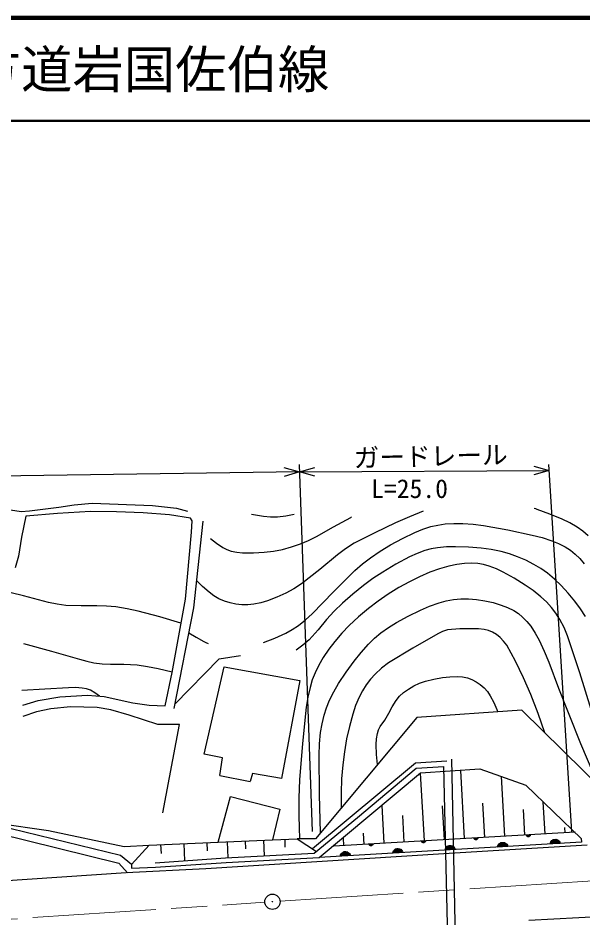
# Model space of a CAD drawing. Units: millimetres, scale not verified. Extents: x 40000 to 680000, y 20000 to 380000.
# Drawn here: x 236432 to 291448, y 292352 to 380000 of the extents above; entities that cross this region are included whole.
import ezdxf
from ezdxf.enums import TextEntityAlignment as Align

# ---------------------------------------------------------------- set-up
doc = ezdxf.new("R2010")
doc.units = ezdxf.units.MM
doc.header["$LTSCALE"] = 1000
doc.linetypes.add('CHAIN', pattern=[18.5, 12, -1.5, 3.5, -1.5])
for name, color, linetype, lineweight in [('M-BGD', 7, 'Continuous', 25), ('M-BMK', 2, 'CHAIN', 13), ('M-TTL', 2, 'Continuous', 140), ('M-TTL-LINE', 7, 'Continuous', 50)]:
    doc.layers.add(name, color=color, linetype=linetype, lineweight=lineweight)
doc.layers.add('M-TTL-TXT', color=7, linetype='Continuous')
doc.styles.add('ＭＳ ゴシック', font='')
doc.styles.get('ＭＳ ゴシック').set_extended_font_data('MS Gothic')

# ---------------------------------------------------------------- blocks, each defined once
blk = doc.blocks.new('BUHIN1')
at = {"color": 7, "linetype": 'Continuous', "lineweight": 25}
for radius in [746, 22.5]:
    blk.add_circle((0, 0), radius, dxfattribs=at)
blk = doc.blocks.new('BUHIN120')
at = {"color": 7, "linetype": 'Continuous', "lineweight": 25}
for p, q in [((381, 290), (-293, -379)), ((-232, -406), (408, 228)), ((425, 157), (-159, -422)), ((-83, -435), (433, 78)), ((435, -9), (5, -435)), ((133, -397), (397, -134))]:
    blk.add_line(p, q, dxfattribs=at)
blk.add_lwpolyline([(355, 352), (408, 242), (435, 132), (444, -14), (408, -134), (351, -244), (241, -353), (131, -409), (10, -444), (-136, -434), (-248, -407), (-355, -352)], close=True, dxfattribs=at)
blk = doc.blocks.new('BUHIN121')
at = {"color": 7, "linetype": 'Continuous', "lineweight": 25}
for p, q in [((-174, 4), (-2, 174)), ((33, 174), (-173, -31)), ((-170, -63), (64, 169)), ((93, 162), (-163, -91)), ((-53, 159), (-159, 54)), ((-153, -116), (117, 151))]:
    blk.add_line(p, q, dxfattribs=at)
blk.add_lwpolyline([(-142, -141), (-163, -97), (-174, -53), (-177, 6), (-163, 54), (-140, 98), (-96, 141), (-52, 164), (-4, 178), (55, 174), (99, 163), (142, 141)], close=True, dxfattribs=at)

msp = doc.modelspace()

# ---------------------------------------------------------------- linework, layer by layer
at = {"layer": 'M-BGD'}
for p, q in [((263836, 335804), (161949, 334376)), ((263811, 336516), (265079, 300763)), ((263836, 335804), (288168, 335942)), ((290352, 300763), (288133, 336516)), ((229125, 333072), (236724, 331936)), ((237539, 331995), (240422, 332373)), ((240422, 332373), (241907, 332577)), ((241907, 332577), (243655, 332752)), ((243655, 332752), (249538, 332520)), ((249538, 332520), (251867, 332258)), ((251867, 332258), (252944, 331966)), ((236724, 331936), (237539, 331995)), ((237193, 331499), (236756, 329432)), ((240279, 331732), (237193, 331499)), ((243482, 331936), (240279, 331732)), ((246015, 331907), (243482, 331936)), ((248606, 331819), (246015, 331907)), ((251168, 331615), (248606, 331819)), ((253236, 331295), (251168, 331615)), ((253381, 331033), (253236, 331295)), ((253323, 329927), (253381, 331033)), ((254429, 331006), (253934, 326493)), ((252741, 323393), (253323, 329927)), ((236756, 329432), (236494, 327597)), ((236494, 327597), (236145, 326462)), ((253934, 326493), (253527, 322560)), ((253527, 322560), (251605, 312747)), ((252275, 320918), (252741, 323393)), ((251445, 316252), (252275, 320918)), ((251690, 313178), (256031, 317580)), ((256031, 317580), (258100, 317900)), ((254561, 308315), (256509, 316827)), ((256509, 316827), (263878, 315472)), ((250775, 313020), (251445, 316252)), ((263878, 315472), (262099, 305944)), ((238401, 313544), (240497, 313893)), ((240497, 313893), (243205, 314039)), ((243205, 314039), (244807, 313923)), ((244807, 313923), (247602, 313311)), ((236916, 313078), (238401, 313544)), ((241530, 312909), (239637, 312735)), ((244124, 312851), (241530, 312909)), ((247602, 313311), (249203, 313078)), ((249203, 313078), (250775, 313020)), ((238239, 312443), (236900, 311978)), ((239637, 312735), (238239, 312443)), ((245463, 312618), (244124, 312851)), ((247268, 312094), (245463, 312618)), ((250034, 311191), (247268, 312094)), ((285490, 312602), (275255, 311879)), ((295596, 302610), (285490, 312602)), ((252160, 311191), (250034, 311191)), ((250529, 302602), (252160, 311191)), ((275255, 311879), (265409, 300070)), ((256340, 307934), (254561, 308315)), ((256086, 306240), (256340, 307934)), ((278656, 307806), (279303, 275215)), ((275135, 307419), (265115, 299085)), ((269479, 302144), (275198, 306951)), ((278195, 307638), (275135, 307419)), ((275198, 306951), (277882, 307107)), ((275623, 306503), (281409, 306894)), ((278663, 275189), (277882, 307107)), ((281409, 306894), (285894, 305292)), ((256086, 306240), (259050, 305647)), ((259262, 306410), (259050, 305647)), ((262099, 305944), (259262, 306410)), ((265752, 298258), (275623, 306503)), ((276005, 299855), (275624, 306469)), ((279921, 300080), (279538, 306730)), ((283837, 300306), (283502, 306121)), ((285894, 305292), (291259, 300095)), ((255928, 299745), (257127, 304200)), ((257127, 304200), (261942, 302961)), ((272089, 299629), (271877, 303316)), ((277963, 299967), (277772, 303283)), ((281879, 300193), (281687, 303521)), ((287752, 300531), (287573, 303655)), ((227291, 302589), (239415, 300860)), ((261942, 302961), (261203, 299965)), ((285794, 300418), (285651, 302906)), ((265278, 298663), (269479, 302144)), ((274047, 299742), (273898, 302322)), ((234231, 300664), (246254, 297678)), ((246411, 298424), (234349, 301371)), ((239415, 300860), (246764, 299328)), ((290689, 300700), (267194, 299347)), ((289710, 300644), (289680, 301164)), ((255928, 299745), (261203, 299965)), ((256807, 299781), (256873, 298208)), ((258566, 299855), (258598, 299079)), ((260324, 299928), (260387, 298398)), ((261203, 299965), (263604, 300047)), ((262404, 300006), (262429, 299258)), ((265409, 300070), (263604, 300047)), ((263604, 300047), (265495, 298843)), ((268173, 299404), (268130, 300141)), ((270131, 299516), (270067, 300622)), ((291259, 300095), (291288, 299739)), ((246764, 299328), (249200, 299446)), ((249200, 299446), (247472, 297560)), ((249200, 299446), (255928, 299745)), ((250322, 299496), (250360, 298632)), ((252564, 299595), (252639, 297921)), ((254807, 299695), (254843, 298885)), ((291288, 299739), (265752, 298258)), ((291853, 299439), (278419, 298634)), ((247472, 297560), (246411, 298424)), ((249796, 297726), (256632, 298195)), ((256632, 298195), (265278, 298663)), ((256706, 297766), (265752, 298258)), ((278419, 298634), (265529, 297808)), ((246254, 297678), (247083, 296765)), ((254707, 297140), (246952, 296759)), ((247472, 297560), (247483, 297219)), ((247483, 297219), (249816, 297292)), ((249816, 297292), (256706, 297766)), ((265529, 297808), (254707, 297140)), ((246952, 296759), (233540, 295852)), ((286171, 292142), (297838, 292773))]:
    msp.add_line(p, q, dxfattribs=at)
for points in [[(262330, 336215), (263836, 335804), (262342, 335356)], [(265338, 335382), (263836, 335804), (265334, 336240)], [(286666, 336365), (288168, 335942), (286671, 335506)], [(291957, 329576), (291437, 330017), (290873, 330415), (290165, 330831), (289421, 331198), (288224, 331692), (286990, 332136), (286845, 332186), (286699, 332237)], [(275896, 331987), (274539, 331435), (273198, 330825), (271169, 329865), (269158, 328847), (268337, 328316), (267539, 327728), (265806, 326276), (264042, 324879), (263294, 324410), (262511, 323992), (261639, 323593), (260742, 323249), (260076, 323050), (259389, 322907), (258812, 322846), (258230, 322845), (257656, 322906), (257080, 323029), (256529, 323208), (255993, 323447), (255499, 323734), (255032, 324076), (254403, 324633), (253804, 325229)], [(255184, 329325), (255773, 328847), (256384, 328426), (256777, 328224), (257201, 328074), (257724, 327968), (258276, 327919), (259347, 327919), (260412, 327979), (261302, 328083), (262181, 328246), (263064, 328484), (263936, 328781), (264729, 329114), (265504, 329504), (267148, 330458), (268829, 331364), (268864, 331382), (268909, 331405)], [(263336, 331655), (262519, 331499), (261686, 331401), (261018, 331397), (260340, 331454), (259760, 331543), (259177, 331655)], [(260341, 319178), (261437, 319607), (262510, 320092), (263143, 320441), (263753, 320847), (264432, 321385), (265084, 321979), (267140, 324124), (269217, 326205), (269963, 326847), (270745, 327443), (271707, 328086), (272706, 328681), (273876, 329317), (275072, 329898), (275841, 330211), (276627, 330466), (277315, 330624), (278025, 330725), (278883, 330780), (279746, 330775), (280747, 330706), (281747, 330576), (284122, 330140), (286500, 329642), (287457, 329399), (288400, 329097), (289077, 328817), (289727, 328483), (290222, 328167), (290689, 327796), (291144, 327348), (291563, 326848)], [(291692, 321702), (291207, 322463), (290668, 323195), (290011, 323991), (289314, 324741), (288668, 325355), (287977, 325929), (287333, 326386), (286655, 326794), (285878, 327192), (285076, 327535), (284282, 327815), (283470, 328038), (282502, 328230), (281522, 328364), (280292, 328463), (279040, 328502), (278154, 328487), (277280, 328412), (276655, 328305), (276034, 328137), (275289, 327855), (274553, 327511), (273233, 326800), (271950, 326040), (270991, 325415), (270058, 324734), (269031, 323895), (268036, 323003), (267233, 322227), (266472, 321408), (265650, 320413), (264779, 319454), (264159, 318923), (263502, 318429)], [(292255, 312654), (291141, 316232), (289951, 319847), (289600, 320647), (289192, 321423), (288813, 322027), (288386, 322594), (287888, 323135), (287344, 323638), (286598, 324230), (285805, 324781), (284761, 325438), (283684, 326045), (283011, 326362), (282324, 326619), (281774, 326768), (281201, 326860), (280560, 326894), (279913, 326866), (279154, 326768), (278397, 326608), (277468, 326343), (276549, 326017), (275531, 325587), (274538, 325103), (273500, 324527), (272486, 323895), (271508, 323223), (270551, 322491), (269601, 321690), (268688, 320841), (267965, 320094), (267275, 319293), (266686, 318522), (266142, 317710), (265727, 316990), (265363, 316237), (265090, 315534), (264874, 314812), (264662, 313860), (264506, 312881), (264145, 309337), (263847, 305820), (263788, 304058), (263789, 302291), (263809, 301171), (263836, 300050)], [(252301, 321059), (250238, 321676), (248138, 322242), (247059, 322474), (245973, 322647), (245048, 322734), (244109, 322761), (242588, 322748), (241075, 322796), (240239, 322903), (239409, 323069), (236977, 323720), (234528, 324313), (234148, 324398), (233758, 324484)], [(265883, 300637), (265782, 304377), (265741, 308194), (265789, 309307), (265897, 310406), (266037, 311261), (266235, 312098), (266470, 312830), (266765, 313552), (267177, 314379), (267646, 315184), (268377, 316288), (269165, 317368), (269841, 318219), (270565, 319032), (271138, 319598), (271752, 320119), (272497, 320650), (273287, 321137), (274429, 321755), (275614, 322327), (276511, 322710), (277434, 323038), (278127, 323229), (278833, 323360), (279556, 323423), (280295, 323426), (281086, 323367), (281876, 323246), (282691, 323062), (283493, 322819), (284108, 322579), (284700, 322284), (285151, 321996), (285567, 321659), (285984, 321230), (286359, 320758), (286792, 320099), (287180, 319399), (287679, 318344), (288119, 317273), (289063, 314732), (290066, 312204), (291204, 309357), (292399, 306531)], [(253052, 320136), (253772, 319688), (254530, 319288), (254727, 319193), (254935, 319094)], [(287742, 310376), (287086, 312256), (286372, 314118), (285650, 315741), (284863, 317361), (284469, 318149), (284020, 318912), (283720, 319308), (283375, 319666), (283020, 319948), (282620, 320186), (282232, 320352), (281830, 320458), (281270, 320515), (280698, 320513), (279460, 320501), (278252, 320429), (277769, 320263), (277299, 320038), (274863, 318631), (272513, 317205), (271842, 316675), (271213, 316100), (270752, 315603), (270332, 315062), (269962, 314472), (269644, 313850), (269309, 313042), (269024, 312198), (268698, 311009), (268431, 309806), (268211, 308541), (268051, 307267), (267943, 305904), (267895, 304538), (267888, 303790), (267887, 303043)], [(236966, 319077), (239703, 318349), (242435, 317560), (243122, 317348), (243820, 317195), (244630, 317110), (245451, 317085), (246745, 317071), (248030, 316997), (249055, 316856), (250073, 316655), (250767, 316496), (251459, 316329)], [(271447, 307313), (271348, 308273), (271309, 309242), (271335, 309786), (271422, 310331), (271535, 310678), (271704, 311001), (272145, 311623), (272542, 312287), (272866, 312931), (273245, 313549), (273584, 313940), (273977, 314299), (274459, 314652), (274986, 314961), (275541, 315219), (276120, 315421), (276922, 315621), (277755, 315766), (278479, 315846), (279207, 315867), (279704, 315826), (280198, 315725), (280629, 315573), (281041, 315363), (281443, 315090), (281808, 314769), (282133, 314401), (282414, 313991), (282754, 313347), (283047, 312662), (283093, 312549), (283138, 312436)], [(244360, 313955), (243929, 314272), (243475, 314531), (243088, 314666), (242671, 314748), (242024, 314788), (241352, 314769), (239060, 314640), (236800, 314502)]]:
    msp.add_lwpolyline(points, dxfattribs=at)
at = {"layer": 'M-BMK'}
for p, q in [((261955, 293982), (310062, 297132)), ((164054, 287486), (260458, 293883))]:
    msp.add_line(p, q, dxfattribs=at)
at = {"layer": 'M-TTL'}
msp.add_line((680000, 380000), (40000, 380000), dxfattribs=at)
at = {"layer": 'M-TTL-LINE'}
msp.add_line((40000, 370000), (680000, 370000), dxfattribs=at)

# ---------------------------------------------------------------- block references
at = {"layer": 'M-BGD', "rotation": 138.57538}
for name, p in [('BUHIN121', (286124, 300437)), ('BUHIN121', (275909, 299849)), ('BUHIN121', (281017, 300143)), ('BUHIN120', (283628, 299295)), ('BUHIN120', (288735, 299591)), ('BUHIN120', (268306, 298406)), ('BUHIN121', (270802, 299555)), ('BUHIN120', (273413, 298702)), ('BUHIN120', (278520, 298998)), ('BUHIN1', (261207, 293933))]:
    msp.add_blockref(name, p, dxfattribs=at)

# ---------------------------------------------------------------- texts
at = {"layer": 'M-BGD', "style": 'ＭＳ ゴシック'}
msp.add_text('ガードレール', height=1833, rotation=1.3, dxfattribs=at).set_placement((269144, 335687), align=Align.BOTTOM_LEFT)
msp.add_text('L=25.0', height=1833, dxfattribs=at).set_placement((270818, 332699), align=Align.BOTTOM_LEFT)
at = {"layer": 'M-TTL-TXT', "style": 'ＭＳ ゴシック'}
msp.add_text('主要地方道岩国佐伯線', height=3666, dxfattribs=at).set_placement((216734, 375000), align=Align.MIDDLE_LEFT)

doc.saveas('drawing.dxf')
